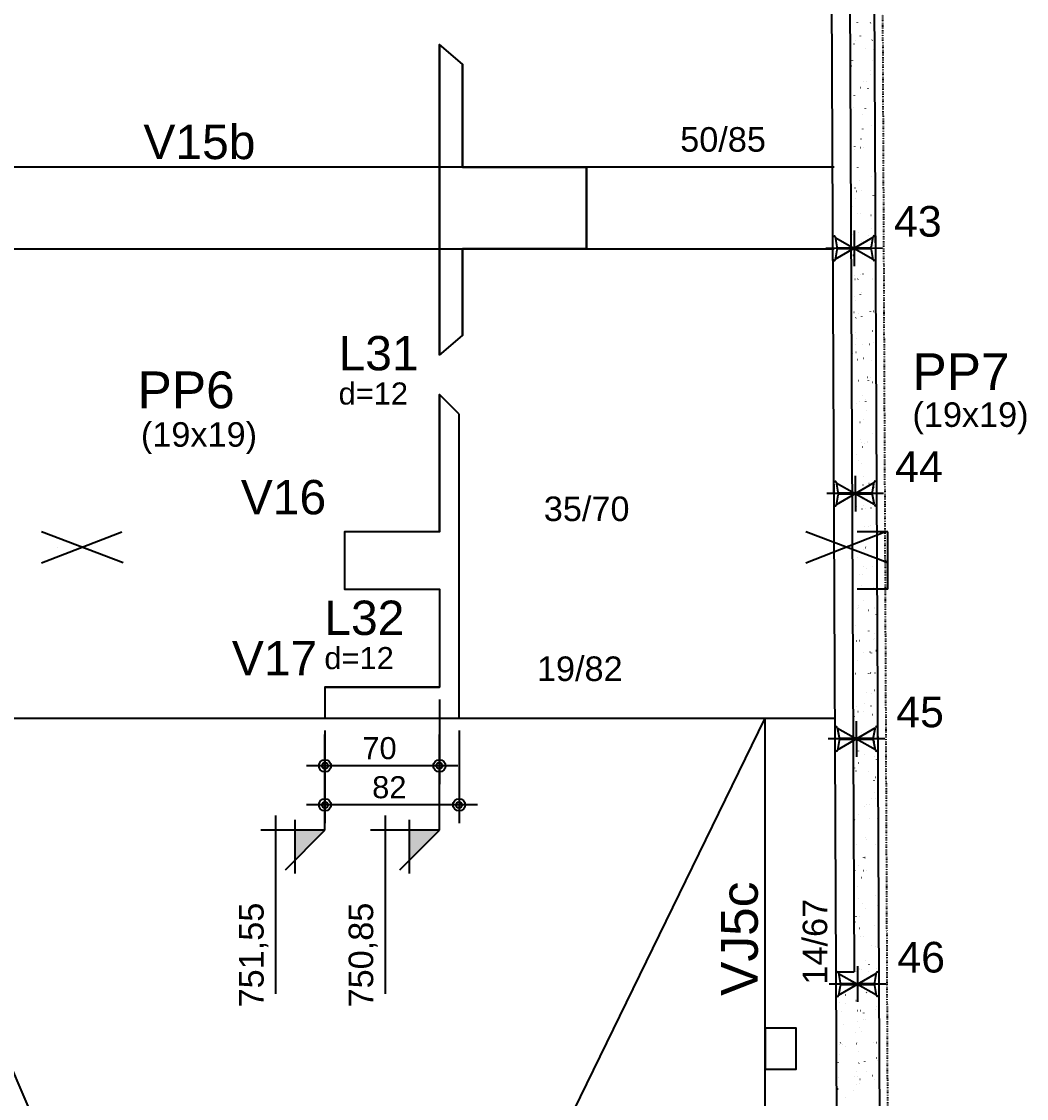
# Model space of a CAD drawing. Header units: millimetres. Extents: x 2609 to 8562, y 1432 to 7136.
# Drawn here: x 7036 to 7651, y 3494 to 4153 of the extents above; entities that cross this region are included whole.
import ezdxf

# ---------------------------------------------------------------- set-up
doc = ezdxf.new("R2010")
doc.units = ezdxf.units.MM
doc.linetypes.add('ESTILO_TQS_0003', pattern=[1.5, 0.5, -0.4, 0.1, -0.5])
for name, color, linetype in [('1', 4, 'Continuous'), ('10', 13, 'Continuous'), ('11', 22, 'Continuous'), ('12', 3, 'Continuous'), ('13', 76, 'Continuous'), ('18', 9, 'Continuous'), ('19', 5, 'Continuous'), ('20', 4, 'Continuous'), ('24', 5, 'ESTILO_TQS_0003'), ('241', 12, 'Continuous'), ('242', 3, 'Continuous'), ('26', 1, 'Continuous'), ('30', 15, 'Continuous'), ('4', 1, 'Continuous'), ('49', 20, 'Continuous'), ('51', 6, 'Continuous'), ('52', 21, 'Continuous'), ('6', 6, 'Continuous'), ('8', 5, 'Continuous'), ('9', 3, 'Continuous')]:
    doc.layers.add(name, color=color, linetype=linetype)
doc.styles.get("Standard").update_dxf_attribs({"font": 'arial.ttf'})

# ---------------------------------------------------------------- blocks, each defined once
blk = doc.blocks.new('_H9EFD498501-003')
for p, q in [((3958.489513, 1852.181449), (3958.489513, 1852.181449)), ((3958.489513, 1852.181449), (3958.489513, 1852.181449)), ((3958.489513, 1852.181449), (3958.489513, 1852.181449)), ((3965.968188, 1852.147654), (3965.977978, 1852.222012)), ((3970.295702, 1853.492688), (3970.341359, 1853.552189)), ((3964.040678, 1845.340982), (3964.086335, 1845.400483)), ((3977.128713, 1846.880855), (3977.138502, 1846.955213)), ((3958.54744, 1839.303733), (3958.54744, 1839.303733)), ((3958.54744, 1839.303733), (3958.54744, 1839.303733)), ((3958.552456, 1838.188592), (3958.552456, 1838.188592)), ((3958.552456, 1838.188592), (3958.552456, 1838.188592)), ((3958.552456, 1838.188592), (3958.552456, 1838.188592)), ((3960.296796, 1840.461859), (3960.342453, 1840.52136)), ((3964.3774, 1840.06442), (3964.38719, 1840.138778)), ((3970.575372, 1841.970262), (3970.648594, 1841.986495)), ((3982.866836, 1838.250019), (3982.912494, 1838.309521)), ((3958.565721, 1835.239633), (3958.565721, 1835.239633)), ((3958.565721, 1835.239633), (3958.565721, 1835.239633)), ((3961.453015, 1835.365695), (3961.527943, 1835.368967)), ((3971.568378, 1835.807342), (3971.643307, 1835.810613)), ((3973.441593, 1835.889128), (3973.516522, 1835.892399)), ((3975.464504, 1834.239933), (3975.474293, 1834.314291)), ((3982.28317, 1836.27516), (3982.358099, 1836.278431)), ((3958.605367, 1826.426018), (3958.605367, 1826.426018)), ((3958.605367, 1826.426018), (3958.605367, 1826.426018)), ((3958.605367, 1826.426018), (3958.605367, 1826.426018)), ((3962.713191, 1827.423498), (3962.722981, 1827.497856)), ((3971.29737, 1829.239767), (3971.370592, 1829.256)), ((3972.86793, 1825.219191), (3972.913587, 1825.278692)), ((3974.95848, 1830.051416), (3975.031702, 1830.067649)), ((3976.611813, 1830.098314), (3976.65747, 1830.157815)), ((3970.470932, 1822.095362), (3970.516589, 1822.154863)), ((3973.976505, 1822.937461), (3973.986295, 1823.01182)), ((3958.656137, 1815.139446), (3958.656137, 1815.139446)), ((3958.656137, 1815.139446), (3958.656137, 1815.139446)), ((3958.656137, 1815.139446), (3958.656137, 1815.139446)), ((3958.663295, 1813.548302), (3958.663295, 1813.548302)), ((3958.663295, 1813.548302), (3958.663295, 1813.548302)), ((3960.280562, 1815.21037), (3960.35549, 1815.213642)), ((3961.225193, 1816.121026), (3961.234982, 1816.195385)), ((3962.153777, 1815.292157), (3962.228706, 1815.295428)), ((3964.215908, 1813.943656), (3964.261565, 1814.003158)), ((3970.995354, 1815.678188), (3971.070283, 1815.68146)), ((3971.653256, 1816.428107), (3971.726478, 1816.44434)), ((3981.110717, 1816.119835), (3981.185646, 1816.123106)), ((3982.983933, 1816.201621), (3983.058861, 1816.204892)), ((3958.693888, 1806.747219), (3958.693888, 1806.747219)), ((3958.693888, 1806.747219), (3958.693888, 1806.747219)), ((3958.693888, 1806.747219), (3958.693888, 1806.747219)), ((3960.472025, 1809.064533), (3960.517682, 1809.124035)), ((3972.385717, 1810.854227), (3972.395507, 1810.928586)), ((3976.036364, 1804.509261), (3976.109586, 1804.525494)), ((3983.042066, 1806.852694), (3983.087723, 1806.912195)), ((3983.472821, 1805.029741), (3983.482611, 1805.104099)), ((3958.721222, 1800.670587), (3958.721222, 1800.670587)), ((3958.721222, 1800.670587), (3958.721222, 1800.670587)), ((3958.721222, 1800.670587), (3958.721222, 1800.670587)), ((3959.634405, 1804.037792), (3959.644194, 1804.11215)), ((3970.721508, 1798.213305), (3970.731298, 1798.287664)), ((3972.375254, 1803.697613), (3972.448476, 1803.713846)), ((3976.787043, 1798.700988), (3976.8327, 1798.76049)), ((3958.736746, 1797.219398), (3958.736746, 1797.219398)), ((3958.736746, 1797.219398), (3958.736746, 1797.219398)), ((3958.746553, 1795.039259), (3958.746553, 1795.039259)), ((3958.746553, 1795.039259), (3958.746553, 1795.039259)), ((3959.707538, 1795.081217), (3959.782466, 1795.084488)), ((3969.822901, 1795.522863), (3969.89783, 1795.526135)), ((3971.696116, 1795.604649), (3971.771045, 1795.607921)), ((3973.04316, 1793.821865), (3973.088817, 1793.881367)), ((3980.537693, 1795.990681), (3980.612622, 1795.993953)), ((3981.984822, 1793.727269), (3981.994612, 1793.801627)), ((3958.779149, 1787.792871), (3958.779149, 1787.792871)), ((3959.551144, 1787.964018), (3959.624366, 1787.980251)), ((3969.23351, 1786.910834), (3969.243299, 1786.985192)), ((3970.646162, 1790.698036), (3970.691819, 1790.757538)), ((3972.73114, 1790.885953), (3972.804362, 1790.902186)), ((3964.391138, 1782.546331), (3964.436795, 1782.605832))]:
    blk.add_line(p, q)
blk = doc.blocks.new('_H9EFD498501-004')
for p, q in [((3966.871903, 2434.114876), (3966.871903, 2434.114876)), ((3966.871903, 2434.114876), (3966.871903, 2434.114876)), ((3971.579235, 2435.004184), (3971.589025, 2435.078542)), ((3979.537469, 2434.799206), (3979.583127, 2434.858708)), ((3970.091236, 2423.701712), (3970.101026, 2423.776071)), ((3973.282446, 2426.647501), (3973.328103, 2426.707002)), ((3980.554357, 2424.257645), (3980.627579, 2424.273878)), ((3966.92983, 2421.23716), (3966.92983, 2421.23716)), ((3966.92983, 2421.23716), (3966.92983, 2421.23716)), ((3966.92983, 2421.23716), (3966.92983, 2421.23716)), ((3966.941579, 2418.625237), (3966.941579, 2418.625237)), ((3966.942658, 2418.385328), (3966.942658, 2418.385328)), ((3966.942658, 2418.385328), (3966.942658, 2418.385328)), ((3967.141565, 2418.644549), (3967.187222, 2418.70405)), ((3967.505777, 2418.64987), (3967.580706, 2418.653142)), ((3969.538563, 2421.768378), (3969.58422, 2421.827879)), ((3976.347354, 2419.035902), (3976.422283, 2419.039173)), ((3981.251761, 2418.434913), (3981.261551, 2418.509272)), ((3968.500448, 2411.618478), (3968.510238, 2411.692836)), ((3980.910244, 2411.445986), (3980.983466, 2411.462219)), ((3966.987757, 2408.359445), (3966.987757, 2408.359445)), ((3967.730248, 2408.524051), (3967.80347, 2408.540284)), ((3979.587552, 2405.793991), (3979.597342, 2405.86835)), ((3967.023558, 2400.400384), (3967.023558, 2400.400384)), ((3967.023558, 2400.400384), (3967.023558, 2400.400384)), ((3967.031994, 2398.52505), (3967.031994, 2398.52505)), ((3967.031994, 2398.52505), (3967.031994, 2398.52505)), ((3967.031994, 2398.52505), (3967.031994, 2398.52505)), ((3975.174901, 2398.880577), (3975.24983, 2398.883848)), ((3977.048117, 2398.962363), (3977.123045, 2398.965635)), ((3979.712699, 2403.401881), (3979.758356, 2403.461382)), ((3981.632241, 2398.715491), (3981.705464, 2398.731724)), ((3967.045684, 2395.481729), (3967.045684, 2395.481729)), ((3967.045684, 2395.481729), (3967.045684, 2395.481729)), ((3967.045684, 2395.481729), (3967.045684, 2395.481729)), ((3973.457676, 2395.250175), (3973.503333, 2395.309677)), ((3978.099554, 2394.49152), (3978.109343, 2394.565878)), ((3967.084089, 2386.943955), (3967.084089, 2386.943955)), ((3967.084089, 2386.943955), (3967.084089, 2386.943955)), ((3967.316795, 2387.247223), (3967.362452, 2387.306725)), ((3969.713793, 2390.371052), (3969.75945, 2390.430554)), ((3981.988128, 2385.903832), (3982.06135, 2385.920065)), ((3967.103611, 2382.604014), (3967.103611, 2382.604014)), ((3967.12241, 2378.424863), (3967.12241, 2378.424863)), ((3967.12241, 2378.424863), (3967.12241, 2378.424863)), ((3968.808132, 2382.981897), (3968.881354, 2382.99813)), ((3974.601877, 2378.751424), (3974.676806, 2378.754695)), ((3976.508766, 2382.408286), (3976.518555, 2382.482644)), ((3979.887929, 2372.004555), (3979.933586, 2372.064057)), ((3967.161538, 2369.726298), (3967.161538, 2369.726298)), ((3967.161538, 2369.726298), (3967.161538, 2369.726298)), ((3967.161538, 2369.726298), (3967.161538, 2369.726298)), ((3974.844557, 2369.767364), (3974.854346, 2369.841722)), ((3967.212825, 2358.324676), (3967.212825, 2358.324676)), ((3967.212825, 2358.324676), (3967.212825, 2358.324676)), ((3967.212825, 2358.324676), (3967.212825, 2358.324676)), ((3969.889023, 2358.973726), (3969.93468, 2359.033228)), ((3973.356558, 2358.464892), (3973.366347, 2358.539251)), ((3973.429424, 2358.596098), (3973.504353, 2358.59937)), ((3973.632905, 2363.85285), (3973.678563, 2363.912351)), ((3975.30264, 2358.677885), (3975.377568, 2358.681156)), ((3967.219465, 2356.848583), (3967.219465, 2356.848583)), ((3967.22552, 2355.502582), (3967.22552, 2355.502582)), ((3967.22552, 2355.502582), (3967.22552, 2355.502582)), ((3967.492025, 2355.849898), (3967.537682, 2355.909399)), ((3969.886016, 2357.439743), (3969.959238, 2357.455976)), ((3971.76577, 2346.381658), (3971.77556, 2346.456016)), ((3967.277392, 2343.970867), (3967.277392, 2343.970867)), ((3967.277392, 2343.970867), (3967.277392, 2343.970867)), ((3967.277392, 2343.970867), (3967.277392, 2343.970867)), ((3967.303241, 2338.224489), (3967.303241, 2338.224489)), ((3967.303241, 2338.224489), (3967.303241, 2338.224489)), ((3972.8564, 2338.466945), (3972.931329, 2338.470216)), ((3980.063159, 2340.607229), (3980.108816, 2340.666731)), ((3970.101561, 2333.740736), (3970.111351, 2333.815094)), ((3970.9639, 2331.897588), (3971.037122, 2331.913821)), ((3973.808135, 2332.455524), (3973.853792, 2332.515025)), ((3967.335319, 2331.093151), (3967.376012, 2331.102173)), ((3970.064253, 2327.576401), (3970.10991, 2327.635902)), ((3981.364875, 2329.2547), (3981.374665, 2329.329058)), ((3967.36695, 2324.061208), (3967.36695, 2324.061208)), ((3967.36695, 2324.061208), (3967.36695, 2324.061208)), ((3967.393246, 2318.215436), (3967.393246, 2318.215436)), ((3967.393246, 2318.215436), (3967.393246, 2318.215436)), ((3967.393656, 2318.124302), (3967.393656, 2318.124302)), ((3967.393656, 2318.124302), (3967.393656, 2318.124302)), ((3967.393656, 2318.124302), (3967.393656, 2318.124302)), ((3967.658677, 2318.27428), (3967.731899, 2318.290513)), ((3967.667254, 2324.452572), (3967.712911, 2324.512074)), ((3968.613563, 2322.438265), (3968.623352, 2322.512623)), ((3971.683947, 2318.31162), (3971.758876, 2318.314891)), ((3973.557162, 2318.393406), (3973.632091, 2318.396678)), ((3967.415196, 2313.335767), (3967.415196, 2313.335767)), ((3967.415196, 2313.335767), (3967.415196, 2313.335767)), ((3967.415196, 2313.335767), (3967.415196, 2313.335767)), ((3979.774087, 2317.171466), (3979.783877, 2317.245824)), ((3967.451173, 2305.33772), (3967.451173, 2305.33772)), ((3967.451173, 2305.33772), (3967.451173, 2305.33772)), ((3967.451173, 2305.33772), (3967.451173, 2305.33772)), ((3968.380674, 2305.543786), (3968.453896, 2305.560019)), ((3972.041784, 2306.355434), (3972.115006, 2306.371667)), ((3980.238389, 2309.209904), (3980.284046, 2309.269405)), ((3973.983365, 2301.058198), (3974.029022, 2301.1177)), ((3978.109878, 2304.530544), (3978.119668, 2304.604902)), ((3981.226286, 2298.624113), (3981.301215, 2298.627384)), ((3967.484071, 2298.024115), (3967.484071, 2298.024115)), ((3967.484071, 2298.024115), (3967.484071, 2298.024115)), ((3967.508381, 2292.619835), (3967.508381, 2292.619835)), ((3967.508381, 2292.619835), (3967.508381, 2292.619835)), ((3967.5091, 2292.460005), (3967.5091, 2292.460005)), ((3967.5091, 2292.460005), (3967.5091, 2292.460005)), ((3967.842484, 2293.055246), (3967.888141, 2293.114748)), ((3968.736561, 2292.732126), (3968.809783, 2292.748359)), ((3970.239482, 2296.179075), (3970.285139, 2296.238577)), ((3971.110923, 2298.182466), (3971.185852, 2298.185738)), ((3976.62188, 2293.228072), (3976.631669, 2293.302431)), ((3967.567027, 2279.582289), (3967.567027, 2279.582289)), ((3967.567027, 2279.582289), (3967.567027, 2279.582289)), ((3967.567027, 2279.582289), (3967.567027, 2279.582289)), ((3969.458558, 2280.001631), (3969.531781, 2280.017864)), ((3973.119668, 2280.81328), (3973.192891, 2280.829513)), ((3975.031092, 2281.144838), (3975.040881, 2281.219196)), ((3967.574487, 2277.923928), (3967.574487, 2277.923928)), ((3967.574487, 2277.923928), (3967.574487, 2277.923928)), ((3967.574487, 2277.923928), (3967.574487, 2277.923928)), ((3969.93847, 2278.027141), (3970.013399, 2278.030413)), ((3971.811685, 2278.108928), (3971.886614, 2278.112199)), ((3980.413619, 2277.812578), (3980.459276, 2277.87208)), ((3980.653262, 2278.494959), (3980.728191, 2278.498231)), ((3967.624954, 2266.704574), (3967.624954, 2266.704574)), ((3967.624954, 2266.704574), (3967.624954, 2266.704574)), ((3969.814445, 2267.189972), (3969.887667, 2267.206205)), ((3973.366883, 2268.503916), (3973.376672, 2268.578274)), ((3974.158595, 2269.660873), (3974.204252, 2269.720374)), ((3967.649812, 2261.178462), (3967.649812, 2261.178462)), ((3967.649812, 2261.178462), (3967.649812, 2261.178462)), ((3968.017714, 2261.657921), (3968.063371, 2261.717422)), ((3970.414712, 2264.78175), (3970.460369, 2264.841251)), ((3967.664902, 2257.823741), (3967.664902, 2257.823741)), ((3967.664902, 2257.823741), (3967.664902, 2257.823741)), ((3967.682881, 2253.826858), (3967.682881, 2253.826858)), ((3967.682881, 2253.826858), (3967.682881, 2253.826858)), ((3967.682881, 2253.826858), (3967.682881, 2253.826858)), ((3969.365446, 2257.897988), (3969.440375, 2257.901259)), ((3970.536443, 2254.459477), (3970.609665, 2254.47571)), ((3971.878884, 2257.201445), (3971.888674, 2257.275803)), ((3974.197553, 2255.271126), (3974.270775, 2255.287359)), ((3979.480809, 2258.339634), (3979.555738, 2258.342906)), ((3981.354025, 2258.421421), (3981.428953, 2258.424692)), ((3980.588849, 2246.415253), (3980.634506, 2246.474754)), ((3967.740808, 2240.949142), (3967.740808, 2240.949142)), ((3967.740808, 2240.949142), (3967.740808, 2240.949142)), ((3970.288096, 2245.11821), (3970.297886, 2245.192569)), ((3970.892329, 2241.647818), (3970.965551, 2241.664051)), ((3981.3752, 2239.293724), (3981.384989, 2239.368082)), ((3967.755318, 2237.723554), (3967.755318, 2237.723554)), ((3967.755318, 2237.723554), (3967.755318, 2237.723554)), ((3967.755318, 2237.723554), (3967.755318, 2237.723554)), ((3968.192993, 2237.742663), (3968.267922, 2237.745934)), ((3968.623887, 2232.477288), (3968.633677, 2232.551647)), ((3970.066208, 2237.824449), (3970.141137, 2237.827721)), ((3970.589942, 2233.384424), (3970.635599, 2233.443925)), ((3974.333825, 2238.263547), (3974.379482, 2238.323048)), ((3978.907785, 2238.210481), (3978.982714, 2238.213752)), ((3967.791243, 2229.737088), (3967.791243, 2229.737088)), ((3967.791243, 2229.737088), (3967.791243, 2229.737088)), ((3967.798735, 2228.071427), (3967.798735, 2228.071427)), ((3967.798735, 2228.071427), (3967.798735, 2228.071427)), ((3967.798735, 2228.071427), (3967.798735, 2228.071427)), ((3967.806834, 2226.27115), (3967.806834, 2226.27115)), ((3968.192944, 2230.260595), (3968.238601, 2230.320097)), ((3971.614327, 2228.917323), (3971.687549, 2228.933556)), ((3975.275437, 2229.728972), (3975.348659, 2229.745205)), ((3979.887201, 2227.991252), (3979.896991, 2228.065611)), ((3967.845733, 2217.623366), (3967.845733, 2217.623366)), ((3967.845733, 2217.623366), (3967.845733, 2217.623366)), ((3967.845733, 2217.623366), (3967.845733, 2217.623366)), ((3967.856663, 2215.193711), (3967.856663, 2215.193711)), ((3967.856663, 2215.193711), (3967.856663, 2215.193711)), ((3971.970213, 2216.105664), (3972.043436, 2216.121896)), ((3977.735332, 2218.055156), (3977.810261, 2218.058427)), ((3978.296413, 2215.908018), (3978.306203, 2215.982376)), ((3979.608548, 2218.136942), (3979.683476, 2218.140213)), ((3980.764078, 2215.017927), (3980.809735, 2215.077428)), ((3974.509055, 2206.866221), (3974.554712, 2206.925723)), ((3967.91459, 2202.315996), (3967.91459, 2202.315996)), ((3967.91459, 2202.315996), (3967.91459, 2202.315996)), ((3967.91459, 2202.315996), (3967.91459, 2202.315996)), ((3970.765172, 2201.987098), (3970.810829, 2202.0466)), ((3972.692211, 2203.375169), (3972.765433, 2203.391402)), ((3976.353321, 2204.186817), (3976.426543, 2204.20305)), ((3976.632204, 2203.267096), (3976.641994, 2203.341454)), ((3967.932674, 2198.295715), (3967.932674, 2198.295715)), ((3967.932674, 2198.295715), (3967.932674, 2198.295715)), ((3967.936149, 2197.523179), (3967.936149, 2197.523179)), ((3968.320731, 2197.539971), (3968.39566, 2197.543242)), ((3968.368174, 2198.86327), (3968.413831, 2198.922771)), ((3977.162308, 2197.926002), (3977.237237, 2197.929274)), ((3967.972517, 2189.43828), (3967.972517, 2189.43828)), ((3967.972517, 2189.43828), (3967.972517, 2189.43828)), ((3973.048097, 2190.563509), (3973.12132, 2190.579742)), ((3975.144206, 2191.964625), (3975.153995, 2192.038983)), ((3973.553418, 2179.88139), (3973.563207, 2179.955749)), ((3980.939308, 2183.620601), (3980.984965, 2183.680103)), ((3968.026564, 2177.422992), (3968.026564, 2177.422992)), ((3968.026564, 2177.422992), (3968.026564, 2177.422992)), ((3968.026564, 2177.422992), (3968.026564, 2177.422992)), ((3968.030444, 2176.560565), (3968.030444, 2176.560565)), ((3968.030444, 2176.560565), (3968.030444, 2176.560565)), ((3968.030444, 2176.560565), (3968.030444, 2176.560565)), ((3973.770095, 2177.833015), (3973.843317, 2177.849248)), ((3974.684285, 2175.468896), (3974.729942, 2175.528397)), ((3975.989855, 2177.770677), (3976.064784, 2177.773949)), ((3977.431205, 2178.644663), (3977.504427, 2178.660896)), ((3977.863071, 2177.852463), (3977.937999, 2177.855735)), ((3968.074105, 2166.854342), (3968.074105, 2166.854342)), ((3968.074105, 2166.854342), (3968.074105, 2166.854342)), ((3968.543404, 2167.465944), (3968.589061, 2167.525445)), ((3970.940402, 2170.589773), (3970.986059, 2170.649274)), ((3971.889209, 2167.240468), (3971.898998, 2167.314827)), ((3968.088371, 2163.682849), (3968.088371, 2163.682849)), ((3968.088371, 2163.682849), (3968.088371, 2163.682849)), ((3974.125982, 2165.021355), (3974.199204, 2165.037588)), ((3968.11698, 2157.322805), (3968.11698, 2157.322805)), ((3968.11698, 2157.322805), (3968.11698, 2157.322805)), ((3970.40121, 2155.937997), (3970.411, 2156.012355)), ((3975.416831, 2157.641524), (3975.49176, 2157.644795)), ((3968.146298, 2150.805133), (3968.146298, 2150.805133)), ((3968.146298, 2150.805133), (3968.146298, 2150.805133)), ((3968.146298, 2150.805133), (3968.146298, 2150.805133)), ((3974.847979, 2152.29086), (3974.921201, 2152.307093)), ((3978.509089, 2153.102509), (3978.582311, 2153.118742)), ((3981.114538, 2152.223276), (3981.160195, 2152.282777)), ((3981.561735, 2150.671198), (3981.571524, 2150.745556)), ((3968.810422, 2143.854763), (3968.820212, 2143.929121)), ((3974.859514, 2144.07157), (3974.905171, 2144.131072)), ((3968.198471, 2139.206533), (3968.198471, 2139.206533)), ((3968.198471, 2139.206533), (3968.198471, 2139.206533)), ((3968.204225, 2137.927418), (3968.204225, 2137.927418)), ((3968.204225, 2137.927418), (3968.204225, 2137.927418)), ((3968.207395, 2137.222618), (3968.207395, 2137.222618)), ((3968.207395, 2137.222618), (3968.207395, 2137.222618)), ((3968.207395, 2137.222618), (3968.207395, 2137.222618)), ((3968.215536, 2135.412968), (3968.215536, 2135.412968)), ((3968.215536, 2135.412968), (3968.215536, 2135.412968)), ((3968.718633, 2136.068618), (3968.764291, 2136.12812)), ((3971.115632, 2139.192447), (3971.161289, 2139.251949)), ((3974.244378, 2137.486199), (3974.319307, 2137.48947)), ((3975.203866, 2139.479201), (3975.277088, 2139.495434)), ((3976.117594, 2137.567985), (3976.192522, 2137.571256)), ((3979.897526, 2138.030276), (3979.907315, 2138.104634)), ((3979.586973, 2127.560355), (3979.660196, 2127.576588)), ((3968.262152, 2125.049702), (3968.262152, 2125.049702)), ((3968.262152, 2125.049702), (3968.262152, 2125.049702)), ((3968.262152, 2125.049702), (3968.262152, 2125.049702)), ((3975.925863, 2126.748706), (3975.999086, 2126.764939)), ((3978.409527, 2126.727805), (3978.419317, 2126.802163)), ((3981.289768, 2120.82595), (3981.335425, 2120.885452)), ((3968.297811, 2117.122431), (3968.297811, 2117.122431)), ((3968.297811, 2117.122431), (3968.297811, 2117.122431)), ((3973.671354, 2117.357045), (3973.746283, 2117.360317)), ((3976.28175, 2113.937047), (3976.354972, 2113.95328)), ((3976.818739, 2114.64457), (3976.828529, 2114.718929)), ((3968.320079, 2112.171987), (3968.320079, 2112.171987)), ((3968.320079, 2112.171987), (3968.320079, 2112.171987)), ((3971.290861, 2107.795121), (3971.336519, 2107.854623)), ((3975.034744, 2112.674244), (3975.080401, 2112.733746)), ((3968.356966, 2103.971595), (3968.356966, 2103.971595)), ((3968.356966, 2103.971595), (3968.356966, 2103.971595)), ((3968.893863, 2104.671293), (3968.93952, 2104.730794)), ((3975.15453, 2102.003648), (3975.16432, 2102.078007)), ((3977.003748, 2101.206552), (3977.07697, 2101.222785)), ((3980.664858, 2102.018201), (3980.73808, 2102.034434)), ((3968.378006, 2099.294271), (3968.378006, 2099.294271)), ((3968.378006, 2099.294271), (3968.378006, 2099.294271)), ((3968.378006, 2099.294271), (3968.378006, 2099.294271)), ((3968.388226, 2097.022244), (3968.388226, 2097.022244)), ((3968.388226, 2097.022244), (3968.388226, 2097.022244)), ((3968.388226, 2097.022244), (3968.388226, 2097.022244)), ((3972.498901, 2097.20172), (3972.57383, 2097.204991)), ((3974.372116, 2097.283506), (3974.447045, 2097.286778)), ((3983.213693, 2097.669538), (3983.288622, 2097.672809)), ((3973.666532, 2090.701177), (3973.676321, 2090.775535)), ((3977.359634, 2088.394892), (3977.432856, 2088.411125)), ((3981.464998, 2089.428624), (3981.510655, 2089.488126)), ((3968.435933, 2086.416556), (3968.435933, 2086.416556)), ((3968.435933, 2086.416556), (3968.435933, 2086.416556)), ((3975.209974, 2081.276919), (3975.255631, 2081.33642)), ((3968.478642, 2076.922057), (3968.478642, 2076.922057)), ((3968.478642, 2076.922057), (3968.478642, 2076.922057)), ((3971.466091, 2076.397796), (3971.511748, 2076.457297)), ((3971.925877, 2077.072567), (3972.000806, 2077.075838)), ((3972.075744, 2078.617943), (3972.085533, 2078.692301)), ((3978.081632, 2075.664398), (3978.154854, 2075.680631)), ((3981.742742, 2076.476046), (3981.815964, 2076.492279)), ((3982.04124, 2077.514213), (3982.116169, 2077.517484)), ((3968.49386, 2073.53884), (3968.49386, 2073.53884)), ((3968.49386, 2073.53884), (3968.49386, 2073.53884)), ((3968.49386, 2073.53884), (3968.49386, 2073.53884)), ((3968.498397, 2072.530222), (3968.498397, 2072.530222)), ((3968.498397, 2072.530222), (3968.498397, 2072.530222)), ((3969.069093, 2073.273967), (3969.11475, 2073.333468)), ((3983.162847, 2072.793456), (3983.172637, 2072.867814)), ((3970.411535, 2065.977021), (3970.421324, 2066.051379)), ((3978.437518, 2062.852738), (3978.51074, 2062.868971)), ((3981.674849, 2061.490984), (3981.684638, 2061.565343)), ((3968.551787, 2060.661124), (3968.551787, 2060.661124)), ((3968.551787, 2060.661124), (3968.551787, 2060.661124)), ((3968.569057, 2056.82187), (3968.569057, 2056.82187)), ((3968.569057, 2056.82187), (3968.569057, 2056.82187)), ((3968.569057, 2056.82187), (3968.569057, 2056.82187)), ((3968.923536, 2054.674549), (3968.933326, 2054.748908)), ((3970.753424, 2056.917242), (3970.828353, 2056.920513)), ((3972.626639, 2056.999028), (3972.701568, 2057.002299)), ((3981.468216, 2057.385059), (3981.543145, 2057.388331)), ((3981.640228, 2058.031299), (3981.685885, 2058.0908)), ((3968.590109, 2052.141916), (3968.590109, 2052.141916)), ((3968.590109, 2052.141916), (3968.590109, 2052.141916)), ((3968.590109, 2052.141916), (3968.590109, 2052.141916)), ((3975.385204, 2049.879593), (3975.430861, 2049.939095)), ((3979.159516, 2050.122244), (3979.232738, 2050.138477)), ((3980.084061, 2049.40775), (3980.09385, 2049.482109)), ((3982.820626, 2050.933892), (3982.893848, 2050.950125)), ((3968.609714, 2047.783409), (3968.609714, 2047.783409)), ((3968.609714, 2047.783409), (3968.609714, 2047.783409)), ((3968.609714, 2047.783409), (3968.609714, 2047.783409)), ((3969.244323, 2041.876641), (3969.28998, 2041.936143)), ((3971.641321, 2045.00047), (3971.686978, 2045.059972)), ((3968.639828, 2041.088848), (3968.639828, 2041.088848)), ((3968.639828, 2041.088848), (3968.639828, 2041.088848)), ((3968.659473, 2036.721683), (3968.659473, 2036.721683)), ((3968.659473, 2036.721683), (3968.659473, 2036.721683)), ((3968.667641, 2034.905693), (3968.667641, 2034.905693)), ((3968.667641, 2034.905693), (3968.667641, 2034.905693)), ((3970.1804, 2036.788088), (3970.255329, 2036.79136)), ((3978.419852, 2036.766828), (3978.429641, 2036.841187)), ((3979.515402, 2037.310584), (3979.588625, 2037.326817)), ((3980.295763, 2037.229734), (3980.370692, 2037.233006)), ((3982.168979, 2037.311521), (3982.243907, 2037.314792)), ((3968.725568, 2022.027978), (3968.725568, 2022.027978)), ((3968.725568, 2022.027978), (3968.725568, 2022.027978)), ((3968.725568, 2022.027978), (3968.725568, 2022.027978)), ((3976.931853, 2025.464357), (3976.941643, 2025.538715)), ((3980.2374, 2024.580089), (3980.310622, 2024.596322)), ((3981.815457, 2026.633973), (3981.861114, 2026.693475)), ((3968.749888, 2016.621496), (3968.749888, 2016.621496)), ((3968.749888, 2016.621496), (3968.749888, 2016.621496)), ((3968.749888, 2016.621496), (3968.749888, 2016.621496)), ((3969.007947, 2016.632763), (3969.082876, 2016.636034)), ((3970.881162, 2016.714549), (3970.956091, 2016.717821)), ((3975.560434, 2018.482268), (3975.606091, 2018.541769)), ((3979.722739, 2017.100581), (3979.797668, 2017.103852)), ((3968.781259, 2009.647475), (3968.781259, 2009.647475)), ((3968.781259, 2009.647475), (3968.781259, 2009.647475)), ((3968.783495, 2009.150262), (3968.783495, 2009.150262)), ((3968.783495, 2009.150262), (3968.783495, 2009.150262)), ((3969.419553, 2010.479316), (3969.46521, 2010.538817)), ((3971.816551, 2013.603144), (3971.862208, 2013.662646)), ((3975.341065, 2013.381123), (3975.350855, 2013.455481)), ((3980.593287, 2011.76843), (3980.666509, 2011.784663)), ((3968.840304, 1996.521309), (3968.840304, 1996.521309)), ((3968.840304, 1996.521309), (3968.840304, 1996.521309)), ((3968.840304, 1996.521309), (3968.840304, 1996.521309)), ((3968.841423, 1996.272547), (3968.841423, 1996.272547)), ((3968.841423, 1996.272547), (3968.841423, 1996.272547)), ((3968.841423, 1996.272547), (3968.841423, 1996.272547)), ((3973.676856, 2000.740201), (3973.686646, 2000.814559)), ((3978.550286, 1996.945256), (3978.625215, 1996.948527)), ((3980.423502, 1997.027042), (3980.49843, 1997.030314)), ((3981.315284, 1999.037935), (3981.388506, 1999.054168)), ((3972.188858, 1989.437729), (3972.198647, 1989.512088)), ((3981.990687, 1995.236647), (3982.036344, 1995.296149)), ((3968.89935, 1983.394831), (3968.89935, 1983.394831)), ((3968.89935, 1983.394831), (3968.89935, 1983.394831)), ((3971.991781, 1982.205819), (3972.037438, 1982.26532)), ((3975.735664, 1987.084942), (3975.781321, 1987.144443)), ((3981.671171, 1986.226276), (3981.744393, 1986.242509)), ((3983.349382, 1984.17093), (3983.359172, 1984.245289)), ((3968.92269, 1978.206102), (3968.92269, 1978.206102)), ((3968.92269, 1978.206102), (3968.92269, 1978.206102)), ((3968.930719, 1976.421122), (3968.930719, 1976.421122)), ((3969.135685, 1976.430071), (3969.210614, 1976.433342)), ((3969.594783, 1979.08199), (3969.64044, 1979.141492)), ((3970.59807, 1977.354495), (3970.607859, 1977.428853)), ((3977.977262, 1976.816102), (3978.052191, 1976.819374)), ((3968.957277, 1970.517115), (3968.957277, 1970.517115)), ((3968.957277, 1970.517115), (3968.957277, 1970.517115)), ((3968.957277, 1970.517115), (3968.957277, 1970.517115)), ((3981.685173, 1971.530008), (3981.694963, 1971.604367)), ((3982.393168, 1973.495781), (3982.46639, 1973.512014)), ((3968.981746, 1965.077299), (3968.981746, 1965.077299)), ((3968.981746, 1965.077299), (3968.981746, 1965.077299)), ((3982.165917, 1963.839322), (3982.211574, 1963.898823)), ((3969.015204, 1957.6394), (3969.015204, 1957.6394)), ((3969.021135, 1956.320935), (3969.021135, 1956.320935)), ((3969.021135, 1956.320935), (3969.021135, 1956.320935)), ((3969.021135, 1956.320935), (3969.021135, 1956.320935)), ((3969.569059, 1957.762187), (3969.642281, 1957.77842)), ((3976.804809, 1956.660777), (3976.879738, 1956.664049)), ((3978.678025, 1956.742564), (3978.752953, 1956.745835)), ((3980.197175, 1960.227537), (3980.206964, 1960.301895)), ((3982.749055, 1960.684121), (3982.822277, 1960.700354)), ((3972.167011, 1950.808493), (3972.212668, 1950.867995)), ((3975.910893, 1955.687616), (3975.95655, 1955.747118)), ((3969.064121, 1946.764728), (3969.064121, 1946.764728)), ((3969.064121, 1946.764728), (3969.064121, 1946.764728)), ((3969.073131, 1944.761684), (3969.073131, 1944.761684)), ((3969.073131, 1944.761684), (3969.073131, 1944.761684)), ((3969.073131, 1944.761684), (3969.073131, 1944.761684)), ((3969.770012, 1947.684664), (3969.81567, 1947.744166)), ((3978.606387, 1948.144303), (3978.616176, 1948.218661)), ((3983.471052, 1947.953627), (3983.544275, 1947.96986)), ((3969.11155, 1936.220748), (3969.11155, 1936.220748)), ((3969.11155, 1936.220748), (3969.11155, 1936.220748)), ((3976.231785, 1936.531624), (3976.306714, 1936.534895)), ((3969.131058, 1931.883969), (3969.131058, 1931.883969)), ((3970.646943, 1932.220032), (3970.720165, 1932.236265)), ((3976.942178, 1935.503381), (3976.951967, 1935.577739)), ((3982.341147, 1932.441996), (3982.386804, 1932.501498)), ((3983.826939, 1935.141967), (3983.900161, 1935.1582)), ((3975.454179, 1924.200909), (3975.463969, 1924.275268)), ((3976.086123, 1924.290291), (3976.13178, 1924.349792)), ((3969.188985, 1919.006253), (3969.188985, 1919.006253)), ((3969.188985, 1919.006253), (3969.188985, 1919.006253)), ((3969.188985, 1919.006253), (3969.188985, 1919.006253)), ((3969.945242, 1916.287339), (3969.990899, 1916.34684)), ((3972.34224, 1919.411168), (3972.387898, 1919.470669)), ((3975.059332, 1916.376299), (3975.134261, 1916.37957)), ((3976.932548, 1916.458085), (3977.007476, 1916.461357)), ((3969.201965, 1916.120561), (3969.201965, 1916.120561)), ((3969.201965, 1916.120561), (3969.201965, 1916.120561)), ((3969.201965, 1916.120561), (3969.201965, 1916.120561)), ((3969.205551, 1915.323355), (3969.205551, 1915.323355)), ((3969.205551, 1915.323355), (3969.205551, 1915.323355)), ((3973.863391, 1912.117675), (3973.873181, 1912.192033)), ((3969.246912, 1906.128538), (3969.246912, 1906.128538)), ((3971.724827, 1906.677878), (3971.798049, 1906.694111)), ((3972.199182, 1899.476753), (3972.208972, 1899.551111)), ((3982.516377, 1901.044671), (3982.562034, 1901.104172)), ((3969.292381, 1896.020374), (3969.292381, 1896.020374)), ((3969.292381, 1896.020374), (3969.292381, 1896.020374)), ((3969.304839, 1893.250822), (3969.304839, 1893.250822)), ((3969.304839, 1893.250822), (3969.304839, 1893.250822)), ((3969.304839, 1893.250822), (3969.304839, 1893.250822)), ((3974.486308, 1896.247145), (3974.561237, 1896.250417)), ((3976.261353, 1892.892965), (3976.30701, 1892.952466)), ((3983.462496, 1894.990717), (3983.472286, 1895.065075)), ((3969.346982, 1883.881982), (3969.346982, 1883.881982)), ((3969.346982, 1883.881982), (3969.346982, 1883.881982)), ((3970.120472, 1884.890013), (3970.166129, 1884.949515)), ((3970.711184, 1888.174281), (3970.720973, 1888.24864)), ((3972.51747, 1888.013842), (3972.563127, 1888.073343)), ((3969.362766, 1880.373107), (3969.362766, 1880.373107)), ((3969.373384, 1878.012682), (3969.373384, 1878.012682)), ((3969.373384, 1878.012682), (3969.373384, 1878.012682)), ((3969.373384, 1878.012682), (3969.373384, 1878.012682)), ((3972.802711, 1881.135724), (3972.875933, 1881.151957)), ((3981.871708, 1882.907483), (3981.881498, 1882.981841)), ((3969.382796, 1875.920186), (3969.382796, 1875.920186)), ((3969.382796, 1875.920186), (3969.382796, 1875.920186)), ((3969.382796, 1875.920186), (3969.382796, 1875.920186)), ((3973.313855, 1876.09182), (3973.388784, 1876.095092)), ((3975.187071, 1876.173607), (3975.261999, 1876.176878)), ((3980.2075, 1870.266561), (3980.217289, 1870.340919)), ((3984.028647, 1876.559638), (3984.103576, 1876.56291)), ((3969.420693, 1867.495391), (3969.420693, 1867.495391)), ((3969.420693, 1867.495391), (3969.420693, 1867.495391)), ((3969.497488, 1867.512416), (3969.57071, 1867.528649)), ((3982.691607, 1869.647345), (3982.737264, 1869.706846)), ((3976.436583, 1861.495639), (3976.48224, 1861.555141)), ((3978.719501, 1858.964089), (3978.72929, 1859.038447)), ((3969.473212, 1855.819999), (3969.473212, 1855.819999)), ((3969.473212, 1855.819999), (3969.473212, 1855.819999)), ((3969.47862, 1854.617675), (3969.47862, 1854.617675)), ((3969.47862, 1854.617675), (3969.47862, 1854.617675)), ((3969.47862, 1854.617675), (3969.47862, 1854.617675)), ((3970.219485, 1854.781921), (3970.292708, 1854.798154)), ((3971.006245, 1854.418685), (3971.006245, 1854.418685)), ((3971.006245, 1854.418685), (3971.006245, 1854.418685)), ((3971.006245, 1854.418685), (3971.006245, 1854.418685)), ((3972.6927, 1856.616516), (3972.738357, 1856.676018)), ((3972.740831, 1855.962667), (3972.81576, 1855.965938)), ((3973.880595, 1855.59357), (3973.953818, 1855.609803)), ((3978.125303, 1854.450709), (3978.125303, 1854.450709)), ((3978.125303, 1854.450709), (3978.125303, 1854.450709)), ((3978.125303, 1854.450709), (3978.125303, 1854.450709)), ((3982.856194, 1856.404313), (3982.931123, 1856.407585))]:
    blk.add_line(p, q)

msp = doc.modelspace()

# ---------------------------------------------------------------- linework, layer by layer
for p, q in [((7222.04, 3658.31), (7222.04, 3716.81)), ((7292.04, 3658.31), (7292.04, 3716.81)), ((7192.01, 3558.24), (7192.01, 3667.41)), ((7203.71, 3631.96), (7203.71, 3664.68)), ((7259.01, 3558.24), (7259.01, 3667.41)), ((7273.71, 3631.96), (7273.71, 3664.68)), ((7222.04, 3658.31), (7182.83, 3658.31)), ((7197.82, 3634.08), (7222.04, 3658.31)), ((7292.04, 3658.31), (7249.83, 3658.31)), ((7267.82, 3634.08), (7292.04, 3658.31))]:
    msp.add_line(p, q)
at = {"layer": '1'}
for p, q in [((7534.66, 3571.67), (7529.26, 4771.65)), ((7566.18, 3840.81), (7547.44, 3840.81)), ((7566.18, 3805.81), (7566.18, 3840.81)), ((7566.18, 3805.81), (7547.44, 3805.81))]:
    msp.add_line(p, q, dxfattribs=at)
for points in [[(7533.44, 4063.81), (6938.18, 4063.81)], [(6938.18, 4013.81), (7533.44, 4013.81)], [(6938.18, 3726.81), (7533.96, 3726.81)], [(7491.18, 2472.31), (7491.18, 3726.81)]]:
    msp.add_lwpolyline(points, dxfattribs=at)
at = {"layer": '18'}
for p, q in [((7292.04, 4063.81), (7292.04, 4138.81)), ((7306.04, 4126.81), (7306.04, 4063.81)), ((7292.04, 4013.81), (7292.04, 4063.81)), ((7292.04, 4063.81), (7292.04, 4063.81)), ((7306.04, 4063.81), (7382.04, 4063.81)), ((7382.04, 4063.81), (7382.04, 4013.81)), ((7292.04, 3948.81), (7292.04, 4013.81)), ((7292.04, 4013.81), (7292.04, 4013.81)), ((7382.04, 4013.81), (7306.04, 4013.81)), ((7306.04, 4013.81), (7306.04, 3960.81)), ((7292.04, 3840.81), (7292.04, 3924.78)), ((7304.04, 3840.81), (7304.04, 3912.78)), ((7292.04, 3840.81), (7234.04, 3840.81)), ((7234.04, 3840.81), (7234.04, 3805.81)), ((7304.04, 3726.81), (7304.04, 3840.81)), ((7234.04, 3805.81), (7292.04, 3805.81)), ((7292.04, 3805.81), (7292.04, 3745.81)), ((7222.04, 3745.81), (7222.04, 3726.81)), ((7222.04, 3745.81), (7292.04, 3745.81)), ((7222.04, 3726.81), (7304.04, 3726.81))]:
    msp.add_line(p, q, dxfattribs=at)
at = {"layer": '20'}
for points in [[(7203.71, 3639.98), (7222.04, 3658.31), (7203.71, 3658.31)], [(7203.71, 3639.98), (7203.71, 3658.31), (7203.71, 3639.98)], [(7273.71, 3639.98), (7292.04, 3658.31), (7273.71, 3658.31)], [(7273.71, 3639.98), (7273.71, 3658.31), (7273.71, 3639.98)]]:
    msp.add_solid(points, dxfattribs=at)
at = {"layer": '24'}
msp.add_line((7556.02, 5713.61), (7573.18, 1899.47), dxfattribs=at)
at = {"layer": '241'}
for p, q in [((6938.18, 2594), (7491.18, 3726.81)), ((6938.18, 3725.48), (7536.96, 2342.24))]:
    msp.add_line(p, q, dxfattribs=at)
at = {"layer": '242'}
for p, q in [((7058.18, 3831.31), (7058.18, 3831.31)), ((7566.18, 3831.31), (7566.18, 3831.31))]:
    msp.add_line(p, q, dxfattribs=at)
at = {"layer": '26', "color": 3, "linetype": 'Continuous'}
for p, q in [((7292.04, 3745.81), (7292.04, 3745.81)), ((7292.04, 3738.31), (7292.04, 3686.49)), ((7222.04, 3726.81), (7222.04, 3726.81)), ((7222.04, 3726.81), (7222.04, 3726.81)), ((7304.04, 3726.81), (7304.04, 3726.81)), ((7222.04, 3719.31), (7222.04, 3662.61)), ((7222.04, 3719.31), (7222.04, 3686.49)), ((7304.04, 3719.31), (7304.04, 3662.61)), ((7303.29, 3697.74), (7210.79, 3697.74)), ((7315.29, 3673.86), (7210.79, 3673.86))]:
    msp.add_line(p, q, dxfattribs=at)
for centre, radius in [((7222.04, 3697.74), 3.75), ((7292.04, 3697.74), 3.75), ((7222.04, 3697.74), 1.87), ((7292.04, 3697.74), 1.87), ((7222.04, 3673.86), 3.75), ((7222.04, 3673.86), 1.87), ((7304.04, 3673.86), 3.75), ((7304.04, 3673.86), 1.87)]:
    msp.add_circle(centre, radius, dxfattribs=at)
at = {"layer": '30'}
for points in [[(7292.04, 3948.81), (7306.04, 3960.81), (7306.04, 4013.81), (7382.04, 4013.81), (7382.04, 4063.81), (7306.04, 4063.81), (7306.04, 4126.81), (7292.04, 4138.81), (7292.04, 4063.81), (7292.04, 4063.81), (7292.04, 4013.81), (7292.04, 4013.81), (7292.04, 3948.81)], [(7304.04, 3912.78), (7292.04, 3924.78), (7292.04, 3840.81), (7234.04, 3840.81), (7234.04, 3805.81), (7292.04, 3805.81), (7292.04, 3745.81), (7222.04, 3745.81), (7222.04, 3726.81), (7304.04, 3726.81), (7304.04, 3912.78)]]:
    msp.add_lwpolyline(points, dxfattribs=at)
at = {"layer": '4'}
msp.add_lwpolyline([(7491.18, 3512.31), (7510.18, 3512.31), (7510.18, 3537.31), (7491.18, 3537.31), (7491.18, 3512.31)], dxfattribs=at)
at = {"layer": '49'}
for p, q in [((7533.68, 6235.38), (7545.66, 3571.72)), ((7548.68, 6235.38), (7568.16, 1904.45)), ((7534.66, 3571.67), (7545.66, 3571.72)), ((7536.45, 3174.68), (7534.66, 3571.67))]:
    msp.add_line(p, q, dxfattribs=at)
at = {"layer": '51'}
for p, q in [((7545.62, 4025.13), (7545.72, 4003.32)), ((7532.7, 4006.67), (7532.64, 4021.67)), ((7532.64, 4021.67), (7533.39, 4021.67)), ((7534, 4021.19), (7535.09, 4015.05)), ((7534.07, 4020.82), (7557.27, 4007.63)), ((7534.13, 4007.53), (7557.21, 4020.92)), ((7556.24, 4015.15), (7557.27, 4021.29)), ((7557.88, 4021.78), (7558.63, 4021.78)), ((7558.63, 4021.78), (7558.7, 4006.78)), ((7563.02, 4014.3), (7528.32, 4014.15)), ((7535.1, 4013.3), (7534.06, 4007.16)), ((7535.7, 4014.57), (7555.63, 4014.66)), ((7555.63, 4013.88), (7535.71, 4013.79)), ((7557.34, 4007.26), (7556.25, 4013.4)), ((7533.46, 4006.67), (7532.7, 4006.67)), ((7558.7, 4006.78), (7557.95, 4006.78)), ((7546.29, 3875.14), (7546.39, 3853.32)), ((7533.31, 3871.67), (7534.06, 3871.68)), ((7533.38, 3856.68), (7533.31, 3871.67)), ((7534.67, 3871.2), (7535.77, 3865.06)), ((7534.74, 3870.82), (7557.95, 3857.64)), ((7534.8, 3857.54), (7557.89, 3870.93)), ((7556.91, 3865.16), (7557.95, 3871.3)), ((7558.56, 3871.79), (7559.31, 3871.79)), ((7559.31, 3871.79), (7559.38, 3856.79)), ((7563.69, 3864.31), (7528.99, 3864.16)), ((7535.77, 3863.31), (7534.74, 3857.16)), ((7536.38, 3864.58), (7556.31, 3864.67)), ((7556.31, 3863.88), (7536.38, 3863.8)), ((7558.01, 3857.27), (7556.92, 3863.4)), ((7534.13, 3856.68), (7533.38, 3856.68)), ((7559.38, 3856.79), (7558.62, 3856.79)), ((7533.98, 3721.67), (7534.74, 3721.68)), ((7534.05, 3706.68), (7533.98, 3721.67)), ((7535.35, 3721.2), (7536.44, 3715.06)), ((7535.42, 3720.82), (7558.62, 3707.64)), ((7535.48, 3707.54), (7558.56, 3720.93)), ((7546.97, 3725.14), (7547.07, 3703.32)), ((7557.59, 3715.16), (7558.62, 3721.3)), ((7559.23, 3721.79), (7559.98, 3721.79)), ((7559.98, 3721.79), (7560.05, 3706.79)), ((7564.37, 3714.31), (7529.67, 3714.16)), ((7537.05, 3714.58), (7556.98, 3714.67)), ((7536.45, 3713.31), (7535.41, 3707.16)), ((7556.98, 3713.88), (7537.06, 3713.8)), ((7558.69, 3707.27), (7557.59, 3713.4)), ((7534.81, 3706.68), (7534.05, 3706.68)), ((7560.05, 3706.79), (7559.3, 3706.79)), ((7534.66, 3571.67), (7535.41, 3571.68)), ((7534.73, 3556.68), (7534.66, 3571.67)), ((7536.02, 3571.2), (7537.12, 3565.06)), ((7536.09, 3570.82), (7559.3, 3557.64)), ((7536.15, 3557.54), (7559.24, 3570.93)), ((7547.64, 3575.14), (7547.74, 3553.32)), ((7558.26, 3565.16), (7559.3, 3571.3)), ((7559.9, 3571.79), (7560.66, 3571.79)), ((7560.66, 3571.79), (7560.73, 3556.79)), ((7565.04, 3564.31), (7530.34, 3564.16)), ((7537.12, 3563.31), (7536.09, 3557.16)), ((7537.73, 3564.58), (7557.66, 3564.67)), ((7557.66, 3563.88), (7537.73, 3563.8)), ((7559.36, 3557.27), (7558.27, 3563.4)), ((7535.48, 3556.68), (7534.73, 3556.68)), ((7560.73, 3556.79), (7559.97, 3556.79))]:
    msp.add_line(p, q, dxfattribs=at)
for centre, start, end in [((7533.39, 4021.04), 13.3965, 90.25773), ((7557.88, 4021.15), 90.25773, 167.11895), ((7535.7, 4015.2), 193.39658, 270.36272), ((7535.71, 4013.16), 90.25773, 167.11895), ((7555.63, 4015.29), 270.25773, 347.11895), ((7555.64, 4013.25), 13.3965, 90.25773), ((7533.45, 4007.29), 270.25773, 347.11895), ((7557.95, 4007.4), 193.3965, 270.25773), ((7534.07, 3871.05), 13.3965, 90.25773), ((7558.56, 3871.16), 90.25773, 167.11895), ((7536.37, 3865.21), 193.39658, 270.36272), ((7536.38, 3863.17), 90.25773, 167.11895), ((7556.3, 3865.3), 270.25773, 347.11895), ((7556.31, 3863.26), 13.3965, 90.25773), ((7534.13, 3857.3), 270.25773, 347.11895), ((7558.62, 3857.41), 193.3965, 270.25773), ((7534.74, 3721.05), 13.3965, 90.25773), ((7559.23, 3721.16), 90.25773, 167.11895), ((7537.05, 3715.21), 193.39658, 270.36272), ((7556.98, 3715.3), 270.25773, 347.11895), ((7537.06, 3713.17), 90.25773, 167.11895), ((7556.99, 3713.26), 13.3965, 90.25773), ((7534.8, 3707.3), 270.25773, 347.11895), ((7559.29, 3707.41), 193.3965, 270.25773), ((7535.42, 3571.05), 13.3965, 90.25773), ((7559.91, 3571.16), 90.25773, 167.11895), ((7537.72, 3565.21), 193.39658, 270.36272), ((7537.73, 3563.17), 90.25773, 167.11895), ((7557.65, 3565.3), 270.25773, 347.11895), ((7557.66, 3563.26), 13.3965, 90.25773), ((7535.48, 3557.3), 270.25773, 347.11895), ((7559.97, 3557.41), 193.3965, 270.25773)]:
    msp.add_arc(centre, 0.625, start, end, dxfattribs=at)
at = {"layer": '6'}
for p, q in [((7098.68, 3821.81), (7048.68, 3840.81)), ((7048.68, 3821.81), (7097.7, 3840.81)), ((7566.18, 3821.81), (7516.18, 3840.81)), ((7516.18, 3821.81), (7564.45, 3840.81))]:
    msp.add_line(p, q, dxfattribs=at)

# ---------------------------------------------------------------- block references
at = {"layer": '19'}
for name, p in [('_H9EFD498501-004', (3576.18, 1717.31)), ('_H9EFD498501-003', (3576.18, 1712.31))]:
    msp.add_blockref(name, p, dxfattribs=at)

# ---------------------------------------------------------------- texts
at = {"layer": '1'}
for s, p in [('751,55', (7184.51, 3549.98)), ('750,85', (7251.51, 3549.98))]:
    msp.add_text(s, height=15, rotation=90, dxfattribs=at).set_placement(p)
at = {"layer": '10'}
for s, p in [('L31', (7230.35, 3939.56)), ('L32', (7221.65, 3777.75))]:
    msp.add_text(s, height=21, dxfattribs=at).set_placement(p)
at = {"layer": '11'}
for s, p in [('50/85', (7439.28, 4073.27)), ('35/70', (7355.85, 3847.4)), ('19/82', (7351.64, 3749.6))]:
    msp.add_text(s, height=15, dxfattribs=at).set_placement(p)
at = {"layer": '12'}
for p in [(7581.3, 3904.99), (7109.45, 3892.86)]:
    msp.add_text('(19x19)', height=15, dxfattribs=at).set_placement(p)
msp.add_text('14/67', height=15, rotation=90, dxfattribs=at).set_placement((7529.18, 3563.95))
at = {"layer": '13'}
for p in [(7230.35, 3918.66), (7221.65, 3756.85)]:
    msp.add_text('d=12', height=13.5, dxfattribs=at).set_placement(p)
at = {"layer": '26', "color": 3, "linetype": 'Continuous'}
for s, p in [('70', (7244.89, 3701.79)), ('82', (7250.89, 3677.91))]:
    msp.add_text(s, height=13.5, dxfattribs=at).set_placement(p)
at = {"layer": '52'}
for s, p in [('43', (7570.05, 4021.32)), ('44', (7570.73, 3871.33)), ('45', (7571.4, 3721.33)), ('46', (7572.08, 3571.33))]:
    msp.add_text(s, height=18.75, dxfattribs=at).set_placement(p)
at = {"layer": '8'}
for s, p in [('V15b', (7111, 4068.74)), ('V16', (7170.56, 3851.52)), ('V17', (7165.09, 3753))]:
    msp.add_text(s, height=21, dxfattribs=at).set_placement(p)
msp.add_text('VJ5c', height=22.5, rotation=90, dxfattribs=at).set_placement((7486.74, 3557.05))
at = {"layer": '9'}
for s, p in [('PP7', (7581.3, 3927.49)), ('PP6', (7107.41, 3916.38))]:
    msp.add_text(s, height=22.5, dxfattribs=at).set_placement(p)

doc.saveas('drawing.dxf')
